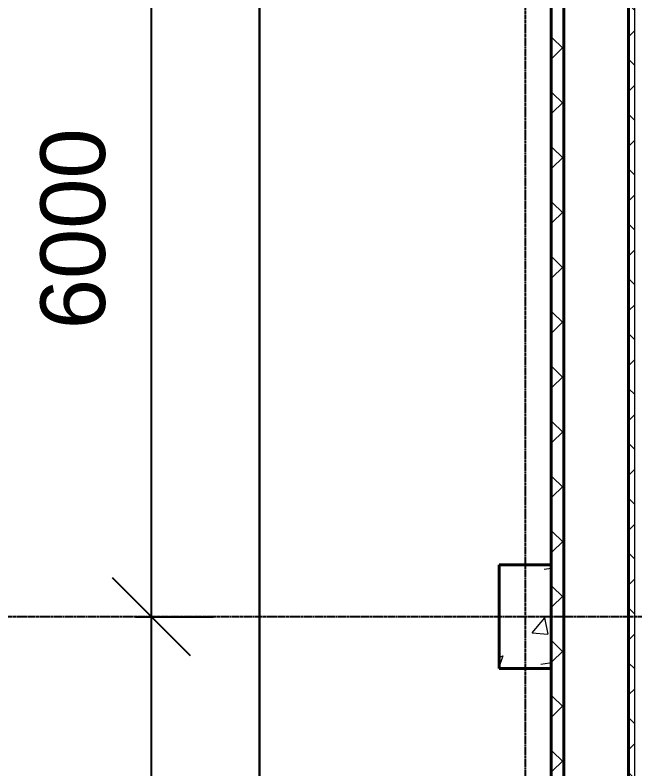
# Model space of a CAD drawing. Header units: millimetres. Extents: x 2140 to 223837, y 2113 to 170313.
# Drawn here: x 11717 to 16511, y 112580 to 118410 of the extents above; entities that cross this region are included whole.
import ezdxf

# ---------------------------------------------------------------- set-up
doc = ezdxf.new("R2010")
doc.units = ezdxf.units.MM
doc.linetypes.add('Линия сетки', pattern=[22.225, 12.7, -3.175, 3.175, -3.175])
doc.layers.add('A-DETL-GENF', color=7, linetype='Continuous', lineweight=18)
doc.layers.add('S-COLS', color=7, linetype='Continuous', lineweight=18)
doc.layers.add('Стены', color=7, linetype='Continuous')
doc.styles.add('Arial_1', font='arial.ttf', dxfattribs={"height": 500})
doc.dimstyles.new('Диагональ_-_2_5_мм_Arial_-_Линия_выноски_-_Текст_сверху_2', dxfattribs={"dimscale": 304.8, "dimtxt": 510.1297, "dimasz": 1.968504, "dimexe": 1.574803, "dimexo": 0.984252, "dimgap": 1.148294, "dimtad": 1, "dimdec": 3, "dimrnd": 0.001, "dimdsep": 46, "dimtxsty": 'Arial_1', "dimblk1": 'OBLIQUE', "dimblk2": 'OBLIQUE', "dimsah": 1, "dimcen": 0.09, "dimdle": 1.574803, "dimazin": 2, "dimtfac": 1, "dimtdec": 4, "dimtix": 1, "dimtmove": 0, "dimatfit": 3, "dimfxl": 1, "dimtvp": 1, "dimtfill": 1, "dimtolj": 1, "dimtzin": 0, "dimarcsym": 2})
pattern_1 = [(45, (61770, 82517.75), (-212.132, 212.132), []), (135, (61770, 82517.75), (-212.132, -212.132), [])]

# ---------------------------------------------------------------- blocks, each defined once
blk = doc.blocks.new('Сборный железобетон-Колонна 1 - 800x400-V86-В_АР_ПЭ_01 Этаж')
at = {"layer": 'S-COLS', "lineweight": 9}
h = blk.add_hatch(dxfattribs=at)
h.set_pattern_fill('FP_88', color=256, style=0, pattern_type=2)
h.set_pattern_definition([(320, (-29152.2, -49223.1), (-127.512, -1457.472), [152.4, -1676.4]), (265, (-29152.2, -49223.1), (1528.454, 281.942), [121.92, -1341.12]), (10.451, (-29162.8, -49344.6), (1400.933, -1175.54), [129.52, -1424.72]), (316.184, (-28745.8, -49223.1), (-336.34, -2168.63), [228.6, -2514.6]), (6.636, (-28773.8, -49403.8), (1979.42, -1899.22), [194.28, -2137.08]), (261.184, (-28745.8, -49223), (1979.4, -1899.24), [182.88, -2011.68]), (291, (-28847.4, -49426.3), (-818.121, -1212.915), [152.4, -1676.4]), (236, (-28847.4, -49426.3), (1473.504, -494.417), [121.92, -1341.12]), (341.451, (-28915.6, -49527.4), (655.37, -1707.337), [129.52, -1424.72]), (307.5, (-29152.2, -49223.1), (676.4402, -24.7094), [67.056, -1257.808, 67.056, -2640.584]), (307.5, (-29152.2, -49223.1), (676.4402, -24.7094), [-1391.92, -1294.384, 67.056, -1279.144]), (277.5, (-29152.2, -49223.1), (801.444, -534.558), [67.056, -709.168, 67.056, -1740.408]), (277.5, (-29152.2, -49223.1), (801.444, -534.558), [-843.28, -1227.328, 67.056, -446.024]), (237.5, (-29152.2, -48769.96), (-45.831, -1084.7275), [67.056, -440.944, 67.056, -3621.024]), (237.5, (-29152.2, -48769.96), (-45.831, -1084.7275), [-575.056, -1517.904, 67.056, -2036.064]), (227.5, (-29152.2, -48566.8), (203.414, -1185.035), [67.056, -593.344, 67.056, -2479.04]), (227.5, (-29152.2, -48566.8), (203.414, -1185.035), [-727.456, -985.52, 67.056, -1426.464])])
h.paths.add_polyline_path([(-425, 215), (-425, -175), (375, -175), (375, 225), (-425, 225)], flags=0)
at = {"layer": 'S-COLS', "lineweight": 40}
for p, q in [((375, 225), (-425, 225)), ((-425, 225), (-425, 215)), ((-425, 215), (-425, -165)), ((375, 215), (375, 225)), ((375, -165), (375, 215)), ((-425, -165), (-425, -175)), ((375, -175), (375, -165)), ((-425, -175), (375, -175))]:
    blk.add_line(p, q, dxfattribs=at)
blk = doc.blocks.new('Линия разрыва - Линия разрыва-794957-В_АР_ПЭ_01 Этаж')
at = {"layer": 'A-DETL-GENF', "lineweight": 30}
blk.add_line((243, 0), (63757, 0), dxfattribs=at)
blk = doc.blocks.new('_Oblique')
at = {"color": 0, "linetype": 'ByBlock', "lineweight": -2}
blk.add_line((-0.5, -0.5), (0.5, 0.5), dxfattribs=at)
blk = doc.blocks.new('*D384')
at = {"color": 0, "lineweight": -2, "transparency": 16777216}
for p, q in [((10631.3, 105164.9), (10631.3, 112124.9)), ((10507, 111644.9), (11111.3, 111644.9)), ((10507, 105644.9), (11111.3, 105644.9))]:
    blk.add_line(p, q, dxfattribs=at)
at = {"layer": 'Defpoints', "color": 0, "transparency": 16777216}
for p in [(10207, 111644.9), (10631.3, 111644.9), (10207, 105644.9)]:
    blk.add_point(p, dxfattribs=at)
at = {"color": 0, "lineweight": -2, "transparency": 16777216, "xscale": 599.9999999999999, "yscale": 599.9999999999999, "zscale": 599.9999999999999}
for p, rotation in [((10631.3, 111644.9), 90), ((10631.3, 105644.9), 270)]:
    blk.add_blockref('_Oblique', p, dxfattribs=dict(at, rotation=rotation))
at = {"color": 0, "transparency": 16777216, "insert": (10026, 108644.9), "char_height": 500, "width": 1845.885, "attachment_point": 5, "rotation": 90, "style": 'Arial_1', "bg_fill": 3, "box_fill_scale": 1.1, "bg_fill_color": 256, "bg_fill_true_color": 13158600, "bg_fill_transparency": 0}
blk.add_mtext('\\A1;6000', dxfattribs=at)
blk = doc.blocks.new('*D385')
at = {"color": 0, "lineweight": -2, "transparency": 16777216}
for p, q in [((10631.3, 111164.9), (10631.3, 118124.9)), ((10507, 117644.9), (11111.3, 117644.9)), ((10507, 111644.9), (11111.3, 111644.9))]:
    blk.add_line(p, q, dxfattribs=at)
at = {"layer": 'Defpoints', "color": 0, "transparency": 16777216}
for p in [(10207, 117644.9), (10631.3, 117644.9), (10207, 111644.9)]:
    blk.add_point(p, dxfattribs=at)
at = {"color": 0, "lineweight": -2, "transparency": 16777216, "xscale": 599.9999999999999, "yscale": 599.9999999999999, "zscale": 599.9999999999999}
for p, rotation in [((10631.3, 117644.9), 90), ((10631.3, 111644.9), 270)]:
    blk.add_blockref('_Oblique', p, dxfattribs=dict(at, rotation=rotation))
at = {"color": 0, "transparency": 16777216, "insert": (10026, 114644.9), "char_height": 500, "width": 1845.885, "attachment_point": 5, "rotation": 90, "style": 'Arial_1', "bg_fill": 3, "box_fill_scale": 1.1, "bg_fill_color": 256, "bg_fill_true_color": 13158600, "bg_fill_transparency": 0}
blk.add_mtext('\\A1;6000', dxfattribs=at)
blk = doc.blocks.new('Помещение')
at = {"lineweight": 9}
h = blk.add_hatch(dxfattribs=at)
h.set_pattern_fill('FP_99', color=256, style=0, pattern_type=2)
h.set_pattern_definition(pattern_1)
h.paths.add_polyline_path([(13723.9036, 33324.9347), (13821.9036, 33324.9347), (13819.9036, 34344.9347), (13723.9036, 34344.9347), (13723.9036, 33344.9347)], flags=0)
h.paths.add_polyline_path([(13819.9036, 35354.9347), (13819.9036, 94644.9347), (13723.9036, 94644.9347), (13723.9036, 35354.9347)], flags=0)
h.paths.add_polyline_path([(13819.9036, 98844.9347), (13819.9036, 136644.9347), (13723.9036, 136644.9347), (13723.9036, 98844.9347)], flags=0)
h.paths.add_polyline_path([(13723.9036, 140844.9347), (13819.9036, 140844.9347), (13817.9036, 159946.9347), (13723.9036, 159944.9347), (13723.9036, 148287.773)], flags=0)
h = blk.add_hatch(dxfattribs=at)
h.set_pattern_fill('FP_99', color=256, style=0, pattern_type=2)
h.set_pattern_definition(pattern_1)
h.paths.add_polyline_path([(14369.9036, 36444.9347), (14369.9036, 94644.9347), (14323.9036, 94644.9347), (14323.9036, 36444.9347)], flags=0)
h.paths.add_polyline_path([(14369.9036, 98844.9347), (14369.9036, 136644.9347), (14323.9036, 136644.9347), (14323.9036, 98844.9347)], flags=0)
h.paths.add_polyline_path([(14323.9036, 140844.9347), (14369.9036, 140844.9347), (14369.9036, 159946.9347), (14323.9036, 159944.9347), (14323.9036, 148287.773)], flags=0)
at = {"color": 9, "linetype": 'Линия сетки', "true_color": 0xc7c8ca}
for p, q in [((13521.9036, 162172.4828), (13521.9036, 21779.4514)), ((113992.9741, 111644.9347), (7061.0864, 111644.9347))]:
    blk.add_line(p, q, dxfattribs=at)
at = {"lineweight": 18}
for p, q in [((13723.9036, 98844.9347), (13723.9036, 136644.9347)), ((13819.9036, 98844.9347), (13819.9036, 136644.9347)), ((14323.9036, 98844.9347), (14323.9036, 136644.9347)), ((14369.9036, 98844.9347), (14369.9036, 136644.9347))]:
    blk.add_line(p, q, dxfattribs=at)
at = {"lineweight": 40}
for p, q in [((13821.9036, 98844.9347), (13821.9036, 136644.9347)), ((14321.9036, 136644.9347), (14321.9036, 98844.9347)), ((13721.9036, 129444.9347), (13721.9036, 112044.9347)), ((13721.9036, 111244.9347), (13721.9036, 98844.9347))]:
    blk.add_line(p, q, dxfattribs=at)
for name, p, rotation in [('Линия разрыва - Линия разрыва-794957-В_АР_ПЭ_01 Этаж', (11467.3036, 99887.9109), 89.99999999999982), ('Сборный железобетон-Колонна 1 - 800x400-V86-В_АР_ПЭ_01 Этаж', (13546.9036, 111669.9347), 90.0000000000002)]:
    blk.add_blockref(name, p, dxfattribs=dict(rotation=rotation))
dim = blk.add_linear_dim(base=(10631.2531, 111644.9347), p1=(10206.9891, 105644.9347), p2=(10206.9891, 111644.9347), angle=90, dimstyle='Диагональ_-_2_5_мм_Arial_-_Линия_выноски_-_Текст_сверху_2', override={"dimpost": '<>', "dimfxl": 6000})
dim.commit()
dim.dimension.update_dxf_attribs({"geometry": '*D384', "text_midpoint": (10025.9666, 108644.9347)})
dim = blk.add_linear_dim(base=(10631.2531, 117644.9347), p1=(10206.9891, 111644.9347), p2=(10206.9891, 117644.9347), angle=90, dimstyle='Диагональ_-_2_5_мм_Arial_-_Линия_выноски_-_Текст_сверху_2', override={"dimpost": '<>', "dimfxl": 6000})
dim.commit()
dim.dimension.update_dxf_attribs({"geometry": '*D385', "text_midpoint": (10025.9666, 114644.9347)})

msp = doc.modelspace()

# ---------------------------------------------------------------- block references
at = {"layer": 'Стены'}
msp.add_blockref('Помещение', (2139.8, 2112.9), dxfattribs=at)

doc.saveas('drawing.dxf')
